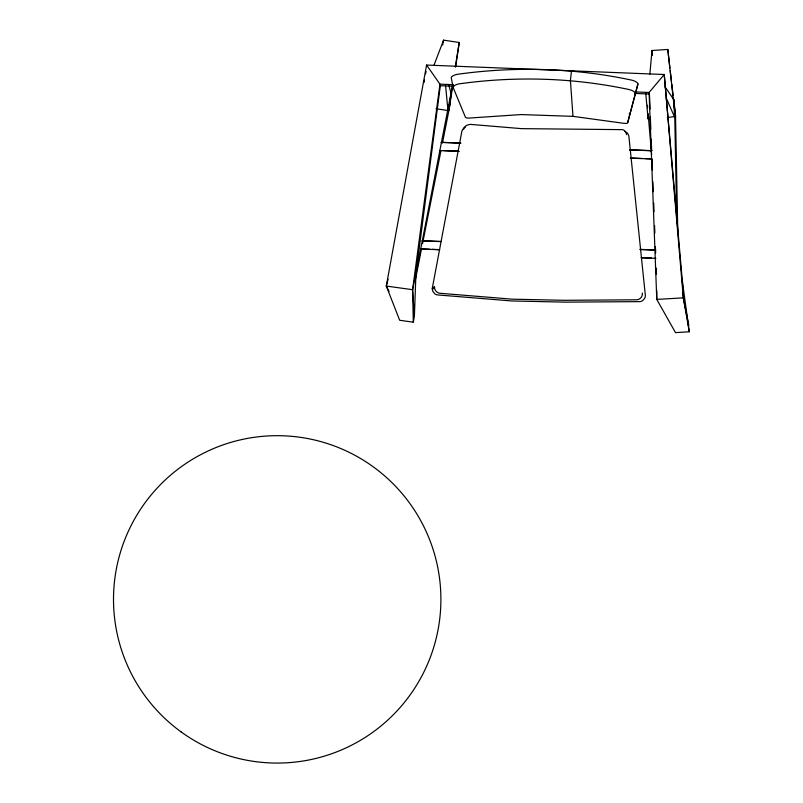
<?xml version="1.0" encoding="UTF-8"?>
<svg xmlns="http://www.w3.org/2000/svg" width="803" height="803" viewBox="0 0 803 803"><rect width="100%" height="100%" fill="white"/><g stroke="black" fill="none" stroke-linecap="round" stroke-linejoin="round"><path stroke-width="1.2" d="M656.784 290.656L656.764 299.409L675.494 332.623L689.275 331.78L682.409 281.652L664.242 74.508L426.584 65.063L386.303 286.059L399.673 320.267L413.314 322.194L414.398 316.031L415.944 273.582L440.315 85.71L439.954 84.164L426.584 65.063M624.975 131.491L627.534 133.178L628.839 135.958L645.351 295.434A5.731 5.41 -57.5 0 1 644.658 298.365L642.611 300.633A6.093 5.751 -57.5 0 1 639.76 301.637L564.931 302.139L511.772 300.954L437.655 294.932A6.223 5.992 53.4 0 1 434.754 293.757L432.787 291.328L432.275 288.307L461.936 130.939L463.542 128.249L465.589 126.794M642.35 293.055L642.42 293.597A5.852 5.521 -57.5 0 1 636.96 299.8L563.957 300.312L512.093 299.168L439.783 293.256A5.972 5.751 53.4 0 1 434.523 287.675L434.533 286.641L432.275 288.307M651.655 154.909L648.131 113.855M649.848 74.167L651.996 50.519L667.805 49.445L674.65 110.804L676.809 223.314M442.463 143.044L449.028 109.921L452.159 86.082M571.515 70.764L570.401 80.42L572.981 116.355L622.094 123.08A4.376 1.465 10.4 0 0 624.051 123.281L624.493 123.351A5.772 1.857 17.9 0 0 627.675 122.678L637.943 84.144A5.571 1.787 17.9 0 0 637.251 82.659L635.193 81.374A5.972 1.917 17.9 0 0 631.429 80.079C574.446 67.904 515.365 66.258 457.69 74.247C455.652 74.659 453.544 75.271 451.898 76.596A6.143 2.098 -12.6 0 0 451.266 77.831L453.093 87.356L465.479 117.338A6.354 2.168 -12.6 0 0 468.922 118.081L521.137 114.568L572.981 116.355M436.029 108.756L447.974 110.523L449.028 109.921L450.975 93.359L448.867 85.148M433.911 65.374L443.567 40.15L459.246 42.479L455.632 67.061M413.314 322.194L412.601 289.702L439.954 84.164L453.424 84.696M449.028 109.921L452.802 85.429M455.311 66.699L459.246 42.479M450.975 93.359L415.633 275.138M424.044 82.488L424.486 80.019M425.59 73.856L426.032 71.387M442.654 45.068L443.567 40.15M415.512 279.213L421.575 248.539M422.549 243.63L441.008 150.402M414.398 316.031L412.601 289.702L415.944 273.582M449.379 104.32L447.974 110.523L445.595 85.831M637.813 84.275L627.675 122.678M389.064 291.439L386.303 286.059L388.14 279.203M463.632 129.243L463.833 128.621A7.408 7.127 53.4 0 1 467.205 125.087L470.297 124.365L521.538 128.641L622.696 129.644A6.163 5.822 -57.5 0 1 626.47 134.121L626.511 134.643M688.813 325.526L683.313 297.853L656.764 299.409L649.105 92.475L664.242 74.508L683.313 297.853L689.275 331.78M635.093 93.64L635.213 93.519A5.691 1.827 17.9 0 0 628.859 89.494C573.081 77.62 515.235 75.974 458.804 83.903A6.273 2.138 -12.6 0 0 453.093 87.356M432.265 289.331L434.523 287.675M664.944 86.704L673.878 99.743L675.534 116.455L667.343 117.549M629.14 113.896L630.144 113.163M645.692 92.947L648.071 118.864L650.48 118.703M441.77 142.302L460.48 143.024M443.798 150.583L458.463 151.155M422.599 240.759L441.138 241.472M420.973 248.9L429.695 249.231M432.185 249.331L439.663 249.623M635.635 91.933L649.105 92.475M440.315 85.71L453.785 86.242M634.771 93.429L649.466 94.011M441.018 142.412L460.952 143.205M629.482 149.9L651.323 150.773M439.382 150.552L459.316 151.345M630.305 158.141L652.146 159.004M421.956 240.85L440.666 241.603M640.322 249.532L655.047 250.114M420.32 248.99L439.03 249.733M641.155 257.773L655.87 258.355M629.863 149.749L652.106 150.663M630.496 157.98L641.707 158.442M645.441 158.593L651.665 158.843M639.84 249.362L655.75 250.014M641.717 257.643L651.584 258.044M386.303 286.059L412.601 289.702M666.279 98.127L674.58 117.057L673.878 99.743M674.65 110.804L675.534 116.455L677.792 232.539M669.883 68.074L667.805 49.445M670.174 70.554L671.479 81.715M671.77 84.195L673.065 95.366M673.356 97.846L675.534 116.455M652.146 159.887L652.397 162.367M682.409 281.652L683.313 297.853M651.996 50.519L652.247 55.517M647.519 105.263L647.62 107.732M647.87 113.916L648.071 118.864M649.517 95.266L650.049 109.047M650.34 116.565L650.821 129.082M651.213 139.11L651.655 150.382M652.036 160.399L652.427 170.417M652.869 181.699L653.251 191.716M653.692 202.988L654.033 211.751M654.565 225.533L654.857 233.051M655.389 246.822L655.639 253.086M656.222 268.122L656.463 274.385M180.986 731.814A163.702 163.702 0 0 0 440.004 616.483A163.702 163.702 0 0 0 210.617 449.831A163.702 163.702 0 0 0 180.986 731.814"/></g></svg>
